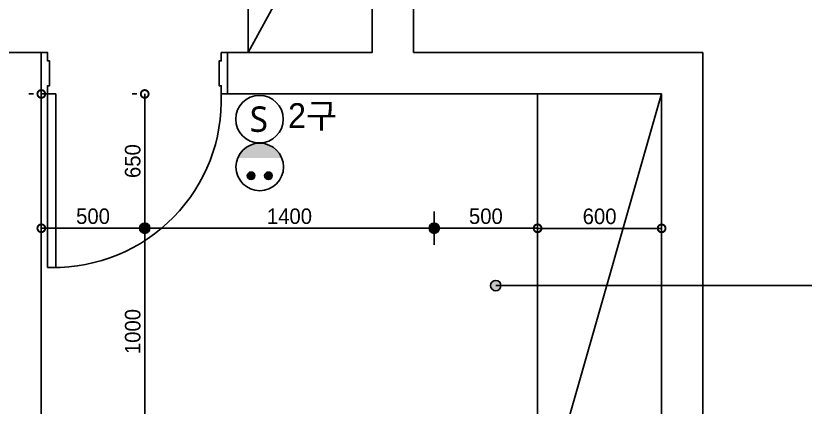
# Model space of a CAD drawing. Header units: inches. Extents: x -63256 to 33689, y -34490 to 100230.
# Drawn here: x 6916 to 10734, y -19049 to -17154 of the extents above; entities that cross this region are included whole.
import ezdxf

# ---------------------------------------------------------------- set-up
doc = ezdxf.new("R2010")
doc.units = ezdxf.units.IN
doc.header["$LTSCALE"] = 100
doc.header["$MEASUREMENT"] = 0
for name, color, linetype in [('0-ELC TEXT', 7, 'Continuous'), ('06-FUR', 6, 'Continuous'), ('07-DIM WAL', 5, 'Continuous'), ('CO-DO-FR', 7, 'Continuous'), ('CO-DOOR', 8, 'Continuous'), ('RC-LIGHT', 7, 'Continuous'), ('도면층2', 2, 'Continuous'), ('설비', 140, 'Continuous')]:
    doc.layers.add(name, color=color, linetype=linetype)
doc.styles.add('스타일1', font='')
doc.styles.add('코레일둥고', font='')
doc.styles.get('스타일1').set_extended_font_data('HYwulM')
doc.styles.get('코레일둥고').set_extended_font_data('Korail Round Gothic Medium')
doc.dimstyles.new('30', dxfattribs={"dimscale": 30, "dimtxt": 2.5, "dimasz": 2.5, "dimexe": 1.25, "dimexo": 2, "dimtad": 1, "dimdec": 0, "dimtxsty": '스타일1', "dimblk": 'DOTSMALL', "dimcen": 2.5, "dimclrd": 1, "dimclre": 1, "dimclrt": 2, "dimadec": 0, "dimazin": 0, "dimtfac": 1, "dimtix": 1, "dimtmove": 0, "dimatfit": 3, "dimldrblk": 'DOTSMALL', "dimfxl": 1.25, "dimarcsym": 0})

# ---------------------------------------------------------------- blocks, each defined once
blk = doc.blocks.new('1')
at = {"linetype": 'Continuous'}
h = blk.add_hatch(color=4, dxfattribs=at)
h.dxf.hatch_style = 1
edge = h.paths.add_edge_path()
edge.add_arc((11539653.5, -14273503.8), 37.5, 0, 360)
at = {"color": 1, "linetype": 'Continuous'}
for p, q in [((11539653.5, -14273637.1), (11539653.5, -14273370.5)), ((11539520.2, -14273503.8), (11539786.8, -14273503.8))]:
    blk.add_line(p, q, dxfattribs=at)
at = {"color": 4, "linetype": 'Continuous'}
for radius in [41.5, 37.5]:
    blk.add_circle((11539653.5, -14273503.8), radius, dxfattribs=at)
blk = doc.blocks.new('_DOTSMALL')
at = {"color": 0, "linetype": 'ByBlock', "const_width": 0.5}
blk.add_lwpolyline([(-0.0625, 0, 1), (0.0625, 0, 1)], format="xyb", close=True, dxfattribs=at)
blk = doc.blocks.new('*D366')
at = {"layer": '07-DIM WAL', "color": 1, "lineweight": -2, "transparency": 16777216}
for p, q in [((7479.7, -18182.5), (7502.2, -18182.5)), ((7539.7, -19182.5), (7539.7, -18182.5)), ((7479.7, -19182.5), (7502.2, -19182.5))]:
    blk.add_line(p, q, dxfattribs=at)
at = {"layer": 'Defpoints', "color": 0, "transparency": 16777216}
for p in [(7539.7, -18182.5), (7539.7, -18182.5), (7539.7, -19182.5)]:
    blk.add_point(p, dxfattribs=at)
at = {"layer": '07-DIM WAL', "color": 1, "lineweight": -2, "transparency": 16777216, "xscale": 75, "yscale": 75, "zscale": 75}
for p, rotation in [((7539.7, -18182.5), 90), ((7539.7, -19182.5), 270)]:
    blk.add_blockref('_DOTSMALL', p, dxfattribs=dict(at, rotation=rotation))
at = {"layer": '07-DIM WAL', "color": 2, "transparency": 16777216, "insert": (7482, -18682.5), "char_height": 75, "attachment_point": 5, "rotation": 90, "style": '스타일1'}
blk.add_mtext('1000', dxfattribs=at)
blk = doc.blocks.new('*D367')
at = {"layer": '07-DIM WAL', "color": 1, "lineweight": -2, "transparency": 16777216}
for p, q in [((7479.7, -17532.5), (7502.2, -17532.5)), ((7539.7, -18182.5), (7539.7, -17532.5)), ((7479.7, -18182.5), (7502.2, -18182.5))]:
    blk.add_line(p, q, dxfattribs=at)
at = {"layer": 'Defpoints', "color": 0, "transparency": 16777216}
for p in [(7539.7, -17532.5), (7539.7, -17532.5), (7539.7, -18182.5)]:
    blk.add_point(p, dxfattribs=at)
at = {"layer": '07-DIM WAL', "color": 1, "lineweight": -2, "transparency": 16777216, "xscale": 75, "yscale": 75, "zscale": 75}
for p, rotation in [((7539.7, -17532.5), 90), ((7539.7, -18182.5), 270)]:
    blk.add_blockref('_DOTSMALL', p, dxfattribs=dict(at, rotation=rotation))
at = {"layer": '07-DIM WAL', "color": 2, "transparency": 16777216, "insert": (7481.9, -17857.5), "char_height": 75, "attachment_point": 5, "rotation": 90, "style": '스타일1'}
blk.add_mtext('650', dxfattribs=at)
blk = doc.blocks.new('*D311')
at = {"layer": '07-DIM WAL', "color": 1, "lineweight": -2, "transparency": 16777216}
for p, q in [((7039.7, -18122.5), (7039.7, -18145)), ((7539.7, -18122.5), (7539.7, -18145)), ((7539.7, -18182.5), (7039.7, -18182.5))]:
    blk.add_line(p, q, dxfattribs=at)
at = {"layer": 'Defpoints', "color": 0, "transparency": 16777216}
for p in [(7039.7, -18182.5), (7039.7, -18182.5), (7539.7, -18182.5)]:
    blk.add_point(p, dxfattribs=at)
at = {"layer": '07-DIM WAL', "color": 1, "lineweight": -2, "transparency": 16777216, "xscale": 75, "yscale": 75, "zscale": 75, "rotation": 180}
blk.add_blockref('_DOTSMALL', (7039.7, -18182.5), dxfattribs=at)
at = {"layer": '07-DIM WAL', "color": 1, "lineweight": -2, "transparency": 16777216, "xscale": 75, "yscale": 75, "zscale": 75}
blk.add_blockref('_DOTSMALL', (7539.7, -18182.5), dxfattribs=at)
at = {"layer": '07-DIM WAL', "color": 2, "transparency": 16777216, "insert": (7289.7, -18124.7), "char_height": 75, "attachment_point": 5, "style": '스타일1'}
blk.add_mtext('500', dxfattribs=at)
blk = doc.blocks.new('*D312')
at = {"layer": '07-DIM WAL', "color": 1, "lineweight": -2, "transparency": 16777216}
for p, q in [((7539.7, -18122.5), (7539.7, -18145)), ((8939.7, -18122.5), (8939.7, -18145)), ((7539.7, -18182.5), (8939.7, -18182.5))]:
    blk.add_line(p, q, dxfattribs=at)
at = {"layer": 'Defpoints', "color": 0, "transparency": 16777216}
for p in [(7539.7, -18182.5), (8939.7, -18182.5), (8939.7, -18182.5)]:
    blk.add_point(p, dxfattribs=at)
at = {"layer": '07-DIM WAL', "color": 1, "lineweight": -2, "transparency": 16777216, "xscale": 75, "yscale": 75, "zscale": 75, "rotation": 180}
blk.add_blockref('_DOTSMALL', (7539.7, -18182.5), dxfattribs=at)
at = {"layer": '07-DIM WAL', "color": 1, "lineweight": -2, "transparency": 16777216, "xscale": 75, "yscale": 75, "zscale": 75}
blk.add_blockref('_DOTSMALL', (8939.7, -18182.5), dxfattribs=at)
at = {"layer": '07-DIM WAL', "color": 2, "transparency": 16777216, "insert": (8239.7, -18124.7), "char_height": 75, "attachment_point": 5, "style": '스타일1'}
blk.add_mtext('1400', dxfattribs=at)
blk = doc.blocks.new('*D368')
at = {"layer": '07-DIM WAL', "color": 1, "lineweight": -2, "transparency": 16777216}
for p, q in [((8939.7, -18122.5), (8939.7, -18145)), ((8939.7, -18182.5), (9439.7, -18182.5)), ((9439.7, -18242.5), (9439.7, -18220))]:
    blk.add_line(p, q, dxfattribs=at)
at = {"layer": 'Defpoints', "color": 0, "transparency": 16777216}
for p in [(8939.7, -18182.5), (9439.7, -18182.5), (9439.7, -18182.5)]:
    blk.add_point(p, dxfattribs=at)
at = {"layer": '07-DIM WAL', "color": 1, "lineweight": -2, "transparency": 16777216, "xscale": 75, "yscale": 75, "zscale": 75, "rotation": 180}
blk.add_blockref('_DOTSMALL', (8939.7, -18182.5), dxfattribs=at)
at = {"layer": '07-DIM WAL', "color": 1, "lineweight": -2, "transparency": 16777216, "xscale": 75, "yscale": 75, "zscale": 75}
blk.add_blockref('_DOTSMALL', (9439.7, -18182.5), dxfattribs=at)
at = {"layer": '07-DIM WAL', "color": 2, "transparency": 16777216, "insert": (9189.7, -18124.7), "char_height": 75, "attachment_point": 5, "style": '스타일1'}
blk.add_mtext('500', dxfattribs=at)
blk = doc.blocks.new('*D315')
at = {"layer": '07-DIM WAL', "color": 1, "lineweight": -2, "transparency": 16777216}
for p, q in [((6979.7, -17532.5), (7002.2, -17532.5)), ((7039.7, -21732.5), (7039.7, -17532.5)), ((7099.7, -21732.5), (7077.2, -21732.5))]:
    blk.add_line(p, q, dxfattribs=at)
at = {"layer": 'Defpoints', "color": 0, "transparency": 16777216}
for p in [(7039.7, -17532.5), (7039.7, -17532.5), (7039.7, -21732.5)]:
    blk.add_point(p, dxfattribs=at)
at = {"layer": '07-DIM WAL', "color": 1, "lineweight": -2, "transparency": 16777216, "xscale": 75, "yscale": 75, "zscale": 75}
for p, rotation in [((7039.7, -17532.5), 90), ((7039.7, -21732.5), 270)]:
    blk.add_blockref('_DOTSMALL', p, dxfattribs=dict(at, rotation=rotation))
at = {"layer": '07-DIM WAL', "color": 2, "transparency": 16777216, "insert": (6982, -19632.5), "char_height": 75, "attachment_point": 5, "rotation": 90, "style": '스타일1'}
blk.add_mtext('4200', dxfattribs=at)
blk = doc.blocks.new('dfdadfs')
at = {"layer": '도면층2'}
for p, q in [((-16960.3, -113302.5), (-16960.3, -117332.5)), ((-17160.3, -116232.5), (-17160.3, -117332.5)), ((-18960.3, -117332.5), (-18760.3, -117332.5)), ((-18760.3, -117532.5), (-18760.3, -117332.5)), ((-17860.3, -117332.5), (-17160.3, -117332.5)), ((-17860.3, -117532.5), (-17860.3, -117332.5)), ((-16960.3, -117332.5), (-15560.3, -117332.5)), ((-15560.3, -117332.5), (-15560.3, -120782.5)), ((-18760.3, -121982.5), (-18760.3, -117532.5)), ((-17860.3, -117532.5), (-15760.3, -117532.5)), ((-15760.3, -117532.5), (-15760.3, -121982.5))]:
    blk.add_line(p, q, dxfattribs=at)
blk = doc.blocks.new('hfgafgf')
at = {"layer": '06-FUR', "color": 8}
blk.add_line((9439.7, -119632.5), (10039.7, -117532.5), dxfattribs=at)
blk.add_lwpolyline([(8039.7, -117332.5), (8639.7, -117332.5), (8639.7, -116232.5), (8039.7, -116232.5), (8039.7, -117332.5), (8639.7, -116232.5)], dxfattribs=at)
blk.add_lwpolyline([(10039.7, -117532.5), (9439.7, -117532.5), (9439.7, -120532.5), (10039.7, -120532.5)], close=True, dxfattribs=at)
at = {"layer": 'CO-DO-FR'}
for points in [[(7039.7, -117532.5), (7039.7, -117332.5), (7069.7, -117332.5), (7069.7, -117372.5), (7079.7, -117372.5), (7079.7, -117492.5), (7069.7, -117492.5), (7069.7, -117532.5), (7039.7, -117532.5)], [(7939.7, -117532.5), (7939.7, -117332.5), (7909.7, -117332.5), (7909.7, -117372.5), (7899.7, -117372.5), (7899.7, -117492.5), (7909.7, -117492.5), (7909.7, -117532.5), (7939.7, -117532.5)]]:
    blk.add_lwpolyline(points, close=True, dxfattribs=at)
at = {"layer": 'CO-DOOR'}
blk.add_lwpolyline([(7109.7, -118372.5), (7109.7, -117532.5), (7069.7, -117532.5), (7069.7, -118372.5)], close=True, dxfattribs=at)
blk.add_arc((7099.7, -117562), 810.5, 269.2931, 2.0875, dxfattribs=at)
at = {"layer": '07-DIM WAL'}
blk.add_blockref('dfdadfs', (25800, 0), dxfattribs=at)
blk = doc.blocks.new('SW')
at = {"layer": '설비', "color": 140}
blk.add_circle((11533254.1, -14277699.4), 184, dxfattribs=at)
at = {"layer": '설비', "color": 140, "insert": (11533320, -14277600.8), "char_height": 197.143, "width": 314.327, "attachment_point": 3, "style": '코레일둥고'}
blk.add_mtext('{\\fMalgun Gothic|b0|i0|c129|p50;S}', dxfattribs=at)
blk = doc.blocks.new('egoo')
at = {"layer": '설비'}
h = blk.add_hatch(color=140, dxfattribs=at)
edge = h.paths.add_edge_path()
edge.add_arc((1015645.3, 443433.7), 22.3, 0, 360)
h = blk.add_hatch(color=140, dxfattribs=at)
edge = h.paths.add_edge_path()
edge.add_arc((1015747.7, 443433.7), 22.3, 0, 360)
h = blk.add_hatch(color=140, dxfattribs=at)
edge = h.paths.add_edge_path()
edge.add_line((1015826.3, 443329.1), (1015566.6, 443329.1))
edge.add_ellipse((1015696.5, 443381.5), major_axis=(99, 99), ratio=1, start_angle=156.9578, end_angle=293.0422)
at = {"layer": '설비', "color": 140}
for centre, radius in [((1015696.5, 443381.5), 140), ((1015645.3, 443433.7), 22.3), ((1015747.7, 443433.7), 22.3)]:
    blk.add_circle(centre, radius, dxfattribs=at)
blk = doc.blocks.new('*D404')
at = {"layer": '07-DIM WAL', "color": 1, "lineweight": -2, "transparency": 16777216}
for p, q in [((9439.7, -17592.5), (9439.7, -18220.6)), ((10039.7, -17592.5), (10039.7, -18220.6)), ((9439.7, -18183.1), (10039.7, -18183.1))]:
    blk.add_line(p, q, dxfattribs=at)
at = {"layer": 'Defpoints', "color": 0, "transparency": 16777216}
for p in [(9439.7, -17532.5), (10039.7, -17532.5), (10039.7, -18183.1)]:
    blk.add_point(p, dxfattribs=at)
at = {"layer": '07-DIM WAL', "color": 1, "lineweight": -2, "transparency": 16777216, "xscale": 75, "yscale": 75, "zscale": 75, "rotation": 180}
blk.add_blockref('_DOTSMALL', (9439.7, -18183.1), dxfattribs=at)
at = {"layer": '07-DIM WAL', "color": 1, "lineweight": -2, "transparency": 16777216, "xscale": 75, "yscale": 75, "zscale": 75}
blk.add_blockref('_DOTSMALL', (10039.7, -18183.1), dxfattribs=at)
at = {"layer": '07-DIM WAL', "color": 2, "transparency": 16777216, "insert": (9739.7, -18125.3), "char_height": 75, "attachment_point": 5, "style": '스타일1'}
blk.add_mtext('600', dxfattribs=at)

msp = doc.modelspace()

# ---------------------------------------------------------------- hatches: boundary and pattern name
at = {"layer": '0-ELC TEXT'}
h = msp.add_hatch(color=256, dxfattribs=at)
h.dxf.hatch_style = 1
edge = h.paths.add_edge_path()
edge.add_arc((9237.3, -18460.1), 25, -270, 90, ccw=False)

# ---------------------------------------------------------------- linework, layer by layer
msp.add_line((10842.5, -18460.1), (9237.3, -18460.1), dxfattribs=at)
msp.add_circle((9237.3, -18460.1), 25, dxfattribs=at)

# ---------------------------------------------------------------- block references
at = {"layer": '07-DIM WAL'}
msp.add_blockref('hfgafgf', (0, 100000), dxfattribs=at)
at = {"layer": 'RC-LIGHT', "yscale": 0.6024096385271789, "zscale": 0.6024096385271789}
for p, xscale in [((6959138.2, 8580313.8), -0.6024096385271789), ((-6942658.8, 8580313.8), 0.6024096385271789)]:
    msp.add_blockref('1', p, dxfattribs=dict(at, xscale=xscale))
at = {"layer": '설비', "color": 140, "xscale": 0.625, "yscale": 0.625, "zscale": 0.625}
msp.add_blockref('SW', (-7200189.1, 8905907.7), dxfattribs=at)
at = {"layer": '설비', "color": 140, "xscale": 0.8214285869294655, "yscale": 0.8214285869294655, "zscale": 0.8214285869294655, "rotation": 180}
msp.add_blockref('egoo', (842418.2, 346320.5), dxfattribs=at)

# ---------------------------------------------------------------- texts
at = {"layer": '0-ELC TEXT', "style": '코레일둥고'}
msp.add_text('2구', height=120, dxfattribs=at).set_placement((8232.7, -17697.3))

# ---------------------------------------------------------------- dimensions: what is measured, and where the dimension line sits
at = {"layer": '07-DIM WAL'}
for base, p1, p2, picture, middle in [((7039.7, -17532.5), (7039.7, -21732.5), (7039.7, -17532.5), '*D315', (6982, -19632.5)), ((7539.7, -17532.5), (7539.7, -18182.5), (7539.7, -17532.5), '*D367', (7481.9, -17857.5)), ((7539.7, -18182.5), (7539.7, -19182.5), (7539.7, -18182.5), '*D366', (7482, -18682.5))]:
    dim = msp.add_linear_dim(base=base, p1=p1, p2=p2, angle=90, dimstyle='30', dxfattribs=at)
    dim.commit()
    dim.dimension.update_dxf_attribs({"geometry": picture, "text_midpoint": middle})
for base, p1, p2, picture, middle in [((10039.7, -18183.1), (9439.7, -17532.5), (10039.7, -17532.5), '*D404', (9739.7, -18125.3)), ((7039.7, -18182.5), (7539.7, -18182.5), (7039.7, -18182.5), '*D311', (7289.7, -18124.7)), ((8939.7, -18182.5), (7539.7, -18182.5), (8939.7, -18182.5), '*D312', (8239.7, -18124.7)), ((9439.7, -18182.5), (8939.7, -18182.5), (9439.7, -18182.5), '*D368', (9189.7, -18124.7))]:
    dim = msp.add_linear_dim(base=base, p1=p1, p2=p2, dimstyle='30', dxfattribs=at)
    dim.commit()
    dim.dimension.update_dxf_attribs({"geometry": picture, "text_midpoint": middle})

doc.saveas('drawing.dxf')
